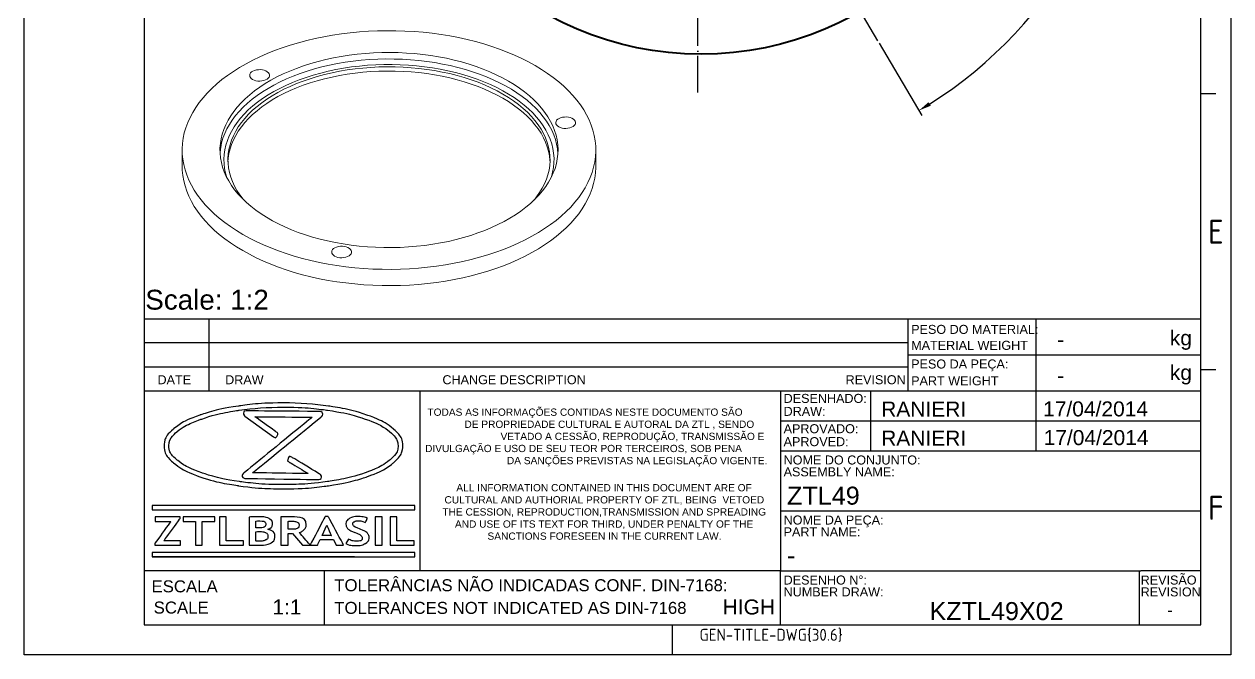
# Model space of a CAD drawing. Header units: millimetres. Extents: x 4337 to 4534, y 1258 to 1534.
# Drawn here: x 4336.6 to 4533.9, y 1258.1 to 1361.2 of the extents above; entities that cross this region are included whole.
import ezdxf
from ezdxf.enums import TextEntityAlignment as Align

# ---------------------------------------------------------------- set-up
doc = ezdxf.new("R2010")
doc.units = ezdxf.units.MM
doc.linetypes.add('ACAD_ISO02W100', pattern=[15, 12, -3])
doc.linetypes.add('ACAD_ISO04W100', pattern=[30, 24, -3, 0, -3])
for name, color, linetype, lineweight in [('AM_0', 7, 'Continuous', 40), ('AM_4', 1, 'ACAD_ISO04W100', 25), ('AM_5', 5, 'Continuous', 25), ('AM_8', 40, 'ACAD_ISO02W100', 35)]:
    doc.layers.add(name, color=color, linetype=linetype, lineweight=lineweight)
doc.layers.add('Camada 1', color=7, linetype='Continuous')
doc.styles.add('ACISOTS', font='isocp.shx', dxfattribs={"height": 1})
doc.styles.get("Standard").update_dxf_attribs({"font": 'arial.ttf'})
doc.dimstyles.new('ISO-25', dxfattribs={"dimscale": 0.75, "dimtxt": 3.5, "dimasz": 2.75, "dimexe": 1.25, "dimexo": 0.625, "dimtad": 1, "dimtxsty": 'Standard', "dimcen": 2.5, "dimadec": 0, "dimazin": 0, "dimtfac": 1, "dimtmove": 0, "dimatfit": 3, "dimfxl": 1, "dimarcsym": 0})

# ---------------------------------------------------------------- blocks, each defined once
blk = doc.blocks.new('*D26')
at = {"layer": 'AM_5', "color": 0, "lineweight": -2, "ltscale": 0.25, "transparency": 16777216}
for p, q in [((4476.38, 1458.51), (4483.35, 1470.31)), ((4476.38, 1358.11), (4483.35, 1346.3))]:
    blk.add_line(p, q, dxfattribs=at)
blk.add_arc((4446.72, 1408.31), 71.08, 302.2316, 57.7684, dxfattribs=at)
at = {"layer": 'AM_5', "color": 0, "ltscale": 0.25, "transparency": 16777216}
for points in [[(4484.45, 1468.14), (4484.81, 1468.72), (4482.87, 1469.5)], [(4484.81, 1347.89), (4484.45, 1348.48), (4482.87, 1347.11)]]:
    blk.add_solid(points, dxfattribs=at)
at = {"layer": 'Defpoints', "color": 0, "ltscale": 0.25, "transparency": 16777216}
for p in [(4476.14, 1458.1), (4464.37, 1438.19), (4513.59, 1384.22), (4464.37, 1378.43), (4476.14, 1358.51)]:
    blk.add_point(p, dxfattribs=at)
at = {"layer": 'AM_5', "color": 0, "ltscale": 0.25, "transparency": 16777216, "insert": (4515.99, 1408.31), "char_height": 2.625, "attachment_point": 5, "rotation": 90}
blk.add_mtext('120%%D', dxfattribs=at)

msp = doc.modelspace()

# ---------------------------------------------------------------- linework, layer by layer
at = {"color": 135, "lineweight": 25}
for p, q in [((4336.627, 1258.121), (4336.627, 1533.846)), ((4533.853, 1533.846), (4533.853, 1258.121)), ((4531.4, 1349.866), (4528.947, 1349.866)), ((4531.4, 1304.729), (4528.947, 1304.729)), ((4442.599, 1258.121), (4442.599, 1263.027)), ((4533.853, 1258.121), (4336.627, 1258.121))]:
    msp.add_line(p, q, dxfattribs=at)
for p, q in [((4356.251, 1528.94), (4356.251, 1263.027)), ((4528.947, 1263.027), (4528.947, 1528.94)), ((4356.251, 1313.07), (4528.947, 1313.07)), ((4356.251, 1313.07), (4356.251, 1263.027)), ((4356.251, 1313.07), (4481.11, 1313.07)), ((4366.852, 1301.295), (4366.852, 1313.07)), ((4481.11, 1301.295), (4481.11, 1313.07)), ((4501.963, 1313.07), (4501.963, 1307.182)), ((4528.947, 1263.027), (4528.947, 1313.07)), ((4481.11, 1309.145), (4356.251, 1309.145)), ((4481.11, 1307.182), (4528.947, 1307.182)), ((4501.963, 1307.182), (4501.963, 1301.295)), ((4356.251, 1305.22), (4481.11, 1305.22)), ((4356.251, 1301.295), (4460.261, 1301.295)), ((4401.322, 1301.295), (4401.322, 1271.858)), ((4460.261, 1301.295), (4460.261, 1282.652)), ((4460.261, 1301.295), (4528.947, 1301.295)), ((4474.98, 1301.295), (4474.98, 1291.483)), ((4501.963, 1301.295), (4501.963, 1291.483)), ((4460.261, 1296.389), (4528.947, 1296.389)), ((4460.261, 1291.483), (4528.947, 1291.483)), ((4460.261, 1282.652), (4460.261, 1271.858)), ((4460.261, 1281.67), (4528.947, 1281.67)), ((4460.261, 1271.858), (4356.251, 1271.858)), ((4385.688, 1271.858), (4385.688, 1263.027)), ((4460.261, 1263.027), (4460.261, 1271.858)), ((4460.261, 1271.858), (4519.135, 1271.858)), ((4518.893, 1271.858), (4518.893, 1263.027)), ((4528.947, 1271.858), (4519.135, 1271.858)), ((4356.251, 1263.027), (4528.947, 1263.027)), ((4356.251, 1263.027), (4528.947, 1263.027))]:
    msp.add_line(p, q)
at = {"color": 7, "linetype": 'Continuous', "lineweight": 15}
for p, q in [((4362.457, 1340.653), (4362.457, 1337.999)), ((4423.818, 1340.68), (4423.867, 1340.122)), ((4430.057, 1337.999), (4430.057, 1340.653))]:
    msp.add_line(p, q, dxfattribs=at)
at = {"color": 7, "linetype": 'Continuous', "lineweight": 15, "flags": 128}
for points in [[(4420.158, 1354.45), (4421.191, 1353.826), (4422.176, 1353.176), (4423.111, 1352.502), (4423.992, 1351.805), (4424.82, 1351.086), (4425.591, 1350.346), (4426.305, 1349.588), (4426.961, 1348.812), (4427.556, 1348.02), (4428.09, 1347.213), (4428.561, 1346.394), (4428.969, 1345.564), (4429.314, 1344.723), (4429.593, 1343.875), (4429.808, 1343.021), (4429.956, 1342.162), (4430.039, 1341.3), (4430.055, 1340.437), (4430.006, 1339.574), (4429.89, 1338.713), (4429.709, 1337.856), (4429.462, 1337.005), (4429.15, 1336.16), (4428.773, 1335.325), (4428.333, 1334.5), (4427.83, 1333.687), (4427.266, 1332.887), (4426.64, 1332.103), (4425.956, 1331.336), (4425.213, 1330.587), (4424.413, 1329.857), (4423.558, 1329.149), (4422.65, 1328.463), (4421.69, 1327.801), (4420.681, 1327.164), (4419.623, 1326.553), (4418.52, 1325.971), (4417.373, 1325.416), (4416.185, 1324.892), (4414.958, 1324.399), (4413.694, 1323.937), (4412.396, 1323.508), (4411.067, 1323.113), (4409.708, 1322.752), (4408.324, 1322.426), (4406.915, 1322.136), (4405.486, 1321.882), (4404.039, 1321.664), (4402.576, 1321.484), (4401.101, 1321.342), (4399.617, 1321.237), (4398.126, 1321.17), (4396.631, 1321.141), (4395.136, 1321.151), (4393.643, 1321.199), (4392.155, 1321.285), (4390.675, 1321.408), (4389.206, 1321.57), (4387.75, 1321.768), (4386.312, 1322.004), (4384.893, 1322.276), (4383.496, 1322.584), (4382.124, 1322.928), (4380.779, 1323.306), (4379.466, 1323.719), (4378.184, 1324.164), (4376.939, 1324.642), (4375.731, 1325.151), (4374.563, 1325.69), (4373.438, 1326.258), (4372.357, 1326.855), (4371.323, 1327.479), (4370.338, 1328.129), (4369.404, 1328.803), (4368.523, 1329.5), (4367.695, 1330.219), (4366.924, 1330.959), (4366.21, 1331.717), (4365.554, 1332.493), (4364.959, 1333.285), (4364.425, 1334.092), (4363.954, 1334.911), (4363.546, 1335.742), (4363.201, 1336.582), (4362.922, 1337.43), (4362.707, 1338.284), (4362.559, 1339.143), (4362.476, 1340.005), (4362.46, 1340.868), (4362.509, 1341.731), (4362.625, 1342.592), (4362.806, 1343.449), (4363.053, 1344.3), (4363.365, 1345.145), (4363.742, 1345.98), (4364.182, 1346.805), (4364.685, 1347.618), (4365.249, 1348.418), (4365.875, 1349.202), (4366.559, 1349.969), (4367.302, 1350.719), (4368.102, 1351.448), (4368.957, 1352.157), (4369.865, 1352.842), (4370.825, 1353.504), (4371.834, 1354.141), (4372.892, 1354.752), (4373.995, 1355.335), (4375.142, 1355.889), (4376.33, 1356.413), (4377.557, 1356.906), (4378.821, 1357.368), (4380.119, 1357.797), (4381.448, 1358.192), (4382.806, 1358.553), (4384.191, 1358.879), (4385.6, 1359.169), (4387.029, 1359.423), (4388.476, 1359.641), (4389.939, 1359.821), (4391.414, 1359.963), (4392.898, 1360.068), (4394.389, 1360.135), (4395.884, 1360.164), (4397.379, 1360.154), (4398.872, 1360.106), (4400.36, 1360.021), (4401.84, 1359.897), (4403.309, 1359.735), (4404.765, 1359.537), (4406.203, 1359.301), (4407.622, 1359.029), (4409.019, 1358.721), (4410.391, 1358.377), (4411.735, 1357.999), (4413.049, 1357.587), (4414.331, 1357.141), (4415.576, 1356.664), (4416.784, 1356.155), (4417.952, 1355.615), (4419.077, 1355.047), (4420.158, 1354.45)], [(4415.791, 1351.929), (4416.719, 1351.367), (4417.599, 1350.779), (4418.427, 1350.167), (4419.203, 1349.533), (4419.925, 1348.877), (4420.591, 1348.202), (4421.199, 1347.509), (4421.747, 1346.8), (4422.236, 1346.077), (4422.662, 1345.34), (4423.026, 1344.592), (4423.327, 1343.835), (4423.563, 1343.071), (4423.735, 1342.3), (4423.841, 1341.526), (4423.882, 1340.75), (4423.857, 1339.973), (4423.767, 1339.198), (4423.612, 1338.427), (4423.392, 1337.66), (4423.107, 1336.901), (4422.759, 1336.151), (4422.348, 1335.412), (4421.875, 1334.684), (4421.341, 1333.972), (4420.748, 1333.274), (4420.097, 1332.595), (4419.389, 1331.934), (4418.626, 1331.295), (4417.811, 1330.677), (4416.944, 1330.083), (4416.028, 1329.514), (4415.065, 1328.972), (4414.057, 1328.457), (4413.008, 1327.971), (4411.918, 1327.515), (4410.792, 1327.091), (4409.631, 1326.698), (4408.438, 1326.339), (4407.216, 1326.014), (4405.969, 1325.723), (4404.698, 1325.468), (4403.407, 1325.248), (4402.1, 1325.066), (4400.778, 1324.92), (4399.446, 1324.812), (4398.106, 1324.741), (4396.762, 1324.708), (4395.417, 1324.712), (4394.073, 1324.755), (4392.735, 1324.835), (4391.405, 1324.953), (4390.087, 1325.108), (4388.783, 1325.3), (4387.497, 1325.528), (4386.232, 1325.792), (4384.991, 1326.092), (4383.776, 1326.426), (4382.591, 1326.793), (4381.438, 1327.194), (4380.321, 1327.626), (4379.241, 1328.09), (4378.202, 1328.583), (4377.205, 1329.105), (4376.254, 1329.654), (4375.35, 1330.229), (4374.496, 1330.829), (4373.693, 1331.452), (4372.944, 1332.098), (4372.25, 1332.763), (4371.613, 1333.447), (4371.034, 1334.148), (4370.516, 1334.865), (4370.058, 1335.595), (4369.663, 1336.338), (4369.33, 1337.09), (4369.062, 1337.851), (4368.858, 1338.619), (4368.719, 1339.392), (4368.645, 1340.167), (4368.637, 1340.944), (4368.694, 1341.72), (4368.817, 1342.493), (4369.005, 1343.262), (4369.257, 1344.025), (4369.574, 1344.78), (4369.954, 1345.525), (4370.396, 1346.259), (4370.899, 1346.979), (4371.463, 1347.684), (4372.085, 1348.373), (4372.765, 1349.043), (4373.5, 1349.693), (4374.29, 1350.322), (4375.132, 1350.928), (4376.023, 1351.51), (4376.963, 1352.066), (4377.948, 1352.594), (4378.977, 1353.095), (4380.047, 1353.566), (4381.155, 1354.006), (4382.3, 1354.415), (4383.477, 1354.791), (4384.684, 1355.133), (4385.919, 1355.441), (4387.179, 1355.714), (4388.46, 1355.952), (4389.759, 1356.153), (4391.074, 1356.317), (4392.402, 1356.444), (4393.738, 1356.534), (4395.08, 1356.586), (4396.426, 1356.6), (4397.77, 1356.576), (4399.112, 1356.515), (4400.446, 1356.416), (4401.77, 1356.279), (4403.082, 1356.106), (4404.377, 1355.896), (4405.653, 1355.649), (4406.907, 1355.368), (4408.135, 1355.051), (4409.335, 1354.7), (4410.505, 1354.316), (4411.64, 1353.899), (4412.739, 1353.451), (4413.799, 1352.972), (4414.817, 1352.465), (4415.791, 1351.929)], [(4372.498, 1332.517), (4372.399, 1332.638), (4371.874, 1333.332), (4371.41, 1334.041), (4371.007, 1334.762), (4370.667, 1335.494), (4370.391, 1336.235), (4370.18, 1336.983), (4370.033, 1337.736), (4369.951, 1338.492), (4369.934, 1339.25), (4369.984, 1340.007), (4370.098, 1340.762), (4370.277, 1341.512), (4370.521, 1342.257), (4370.829, 1342.994), (4371.201, 1343.72), (4371.634, 1344.436), (4372.129, 1345.137), (4372.684, 1345.824), (4373.297, 1346.494), (4373.967, 1347.146), (4374.693, 1347.777), (4375.473, 1348.387), (4376.304, 1348.973), (4377.185, 1349.535), (4378.113, 1350.071), (4379.086, 1350.579), (4380.102, 1351.059), (4381.158, 1351.509), (4382.252, 1351.928), (4383.38, 1352.315), (4384.541, 1352.669), (4385.73, 1352.989), (4386.946, 1353.275), (4388.185, 1353.525), (4389.444, 1353.74), (4390.72, 1353.917), (4392.01, 1354.058), (4393.31, 1354.162), (4394.618, 1354.228), (4395.929, 1354.256), (4397.242, 1354.247), (4398.552, 1354.2), (4399.856, 1354.115), (4401.152, 1353.992), (4402.435, 1353.833), (4403.703, 1353.637), (4404.952, 1353.405), (4406.18, 1353.137), (4407.383, 1352.834), (4408.558, 1352.496), (4409.703, 1352.126), (4410.815, 1351.722), (4411.89, 1351.288), (4412.926, 1350.823), (4413.921, 1350.329), (4414.872, 1349.806)], [(4369.939, 1338.715), (4369.984, 1339.317), (4370.098, 1340.072), (4370.277, 1340.822), (4370.521, 1341.567), (4370.829, 1342.304), (4371.201, 1343.03), (4371.634, 1343.746), (4372.129, 1344.448), (4372.684, 1345.134), (4373.297, 1345.804), (4373.967, 1346.456), (4374.693, 1347.087), (4375.473, 1347.697), (4376.304, 1348.283), (4377.185, 1348.845), (4378.113, 1349.381), (4379.086, 1349.889), (4380.102, 1350.369), (4381.158, 1350.819), (4382.252, 1351.238), (4383.38, 1351.625), (4384.541, 1351.979), (4385.73, 1352.299), (4386.946, 1352.585), (4388.185, 1352.835), (4389.444, 1353.05), (4390.72, 1353.227), (4392.01, 1353.368), (4393.31, 1353.472), (4394.618, 1353.538), (4395.929, 1353.566), (4397.242, 1353.557), (4398.552, 1353.51), (4399.856, 1353.425), (4401.152, 1353.302), (4402.435, 1353.143), (4403.703, 1352.947), (4404.952, 1352.715), (4406.18, 1352.447), (4407.383, 1352.144), (4408.558, 1351.806), (4409.703, 1351.436), (4410.815, 1351.033), (4411.89, 1350.598), (4412.926, 1350.133), (4413.921, 1349.639), (4414.872, 1349.116)], [(4373.966, 1352.195), (4374.221, 1352.075), (4374.512, 1351.987), (4374.828, 1351.934), (4375.156, 1351.92), (4375.482, 1351.944), (4375.793, 1352.005), (4376.077, 1352.102), (4376.321, 1352.229), (4376.515, 1352.382), (4376.653, 1352.554), (4376.727, 1352.739), (4376.735, 1352.929), (4376.677, 1353.116), (4376.555, 1353.292), (4376.374, 1353.451), (4376.142, 1353.585), (4375.867, 1353.689), (4375.562, 1353.76), (4375.238, 1353.793), (4374.91, 1353.788), (4374.589, 1353.746), (4374.291, 1353.666), (4374.026, 1353.554), (4373.805, 1353.413), (4373.638, 1353.25), (4373.532, 1353.07), (4373.49, 1352.882), (4373.515, 1352.692), (4373.606, 1352.51), (4373.758, 1352.342), (4373.966, 1352.195)], [(4414.872, 1349.806), (4415.777, 1349.257), (4416.633, 1348.683), (4417.438, 1348.085), (4418.191, 1347.464), (4418.89, 1346.822), (4419.532, 1346.161), (4420.116, 1345.483), (4420.641, 1344.788), (4421.105, 1344.08), (4421.508, 1343.358), (4421.847, 1342.626), (4422.124, 1341.886), (4422.335, 1341.138), (4422.482, 1340.385), (4422.564, 1339.629), (4422.58, 1338.871), (4422.531, 1338.114), (4422.417, 1337.359), (4422.237, 1336.608), (4421.993, 1335.864), (4421.685, 1335.127), (4421.314, 1334.4), (4420.881, 1333.685), (4420.386, 1332.983), (4420.017, 1332.517)], [(4414.872, 1349.116), (4415.777, 1348.567), (4416.633, 1347.993), (4417.438, 1347.395), (4418.191, 1346.774), (4418.89, 1346.132), (4419.532, 1345.471), (4420.116, 1344.793), (4420.641, 1344.098), (4421.105, 1343.39), (4421.508, 1342.668), (4421.847, 1341.936), (4422.124, 1341.196), (4422.335, 1340.448), (4422.482, 1339.695), (4422.564, 1338.939), (4422.576, 1338.715)], [(4423.99, 1344.457), (4424.244, 1344.337), (4424.536, 1344.249), (4424.852, 1344.197), (4425.18, 1344.182), (4425.506, 1344.206), (4425.817, 1344.268), (4426.1, 1344.364), (4426.344, 1344.491), (4426.539, 1344.644), (4426.676, 1344.817), (4426.751, 1345.001), (4426.759, 1345.191), (4426.701, 1345.378), (4426.579, 1345.554), (4426.398, 1345.713), (4426.166, 1345.847), (4425.891, 1345.951), (4425.586, 1346.022), (4425.262, 1346.055), (4424.933, 1346.051), (4424.613, 1346.008), (4424.314, 1345.928), (4424.049, 1345.816), (4423.829, 1345.675), (4423.662, 1345.512), (4423.556, 1345.332), (4423.514, 1345.144), (4423.539, 1344.955), (4423.63, 1344.772), (4423.782, 1344.604), (4423.99, 1344.457)], [(4368.648, 1340.122), (4368.658, 1340.271), (4368.701, 1340.718)], [(4430.057, 1337.999), (4430.055, 1337.783), (4430.006, 1336.92), (4429.89, 1336.059), (4429.709, 1335.202), (4429.462, 1334.351), (4429.15, 1333.507), (4428.773, 1332.671), (4428.333, 1331.846), (4427.83, 1331.033), (4427.266, 1330.234), (4426.64, 1329.449), (4425.956, 1328.682), (4425.213, 1327.933), (4424.413, 1327.203), (4423.558, 1326.495), (4422.65, 1325.809), (4421.69, 1325.147), (4420.681, 1324.51), (4419.623, 1323.9), (4418.52, 1323.317), (4417.373, 1322.763), (4416.185, 1322.238), (4414.958, 1321.745), (4413.694, 1321.283), (4412.396, 1320.854), (4411.067, 1320.459), (4409.708, 1320.098), (4408.324, 1319.772), (4406.915, 1319.482), (4405.486, 1319.228), (4404.039, 1319.011), (4402.576, 1318.83), (4401.101, 1318.688), (4399.617, 1318.583), (4398.126, 1318.516), (4396.631, 1318.488), (4395.136, 1318.497), (4393.643, 1318.545), (4392.155, 1318.631), (4390.675, 1318.754), (4389.206, 1318.916), (4387.75, 1319.115), (4386.312, 1319.35), (4384.893, 1319.623), (4383.496, 1319.931), (4382.124, 1320.274), (4380.779, 1320.653), (4379.466, 1321.065), (4378.184, 1321.51), (4376.939, 1321.988), (4375.731, 1322.497), (4374.563, 1323.036), (4373.438, 1323.605), (4372.357, 1324.202), (4371.323, 1324.825), (4370.338, 1325.475), (4369.404, 1326.149), (4368.523, 1326.846), (4367.695, 1327.565), (4366.924, 1328.305), (4366.21, 1329.064), (4365.554, 1329.84), (4364.959, 1330.632), (4364.425, 1331.438), (4363.954, 1332.257), (4363.546, 1333.088), (4363.201, 1333.928), (4362.922, 1334.776), (4362.707, 1335.63), (4362.559, 1336.489), (4362.476, 1337.351), (4362.457, 1337.999)], [(4387.37, 1323.316), (4387.625, 1323.197), (4387.916, 1323.109), (4388.232, 1323.056), (4388.56, 1323.042), (4388.886, 1323.066), (4389.197, 1323.127), (4389.481, 1323.224), (4389.725, 1323.351), (4389.919, 1323.504), (4390.056, 1323.676), (4390.131, 1323.861), (4390.139, 1324.051), (4390.081, 1324.238), (4389.959, 1324.414), (4389.778, 1324.573), (4389.546, 1324.707), (4389.271, 1324.811), (4388.966, 1324.882), (4388.642, 1324.915), (4388.313, 1324.91), (4387.993, 1324.867), (4387.694, 1324.788), (4387.429, 1324.676), (4387.209, 1324.535), (4387.042, 1324.371), (4386.936, 1324.192), (4386.894, 1324.004), (4386.919, 1323.814), (4387.01, 1323.632), (4387.162, 1323.464), (4387.37, 1323.316)]]:
    msp.add_lwpolyline(points, dxfattribs=at)
at = {"color": 8, "linetype": 'Continuous', "lineweight": 15, "flags": 128}
for points in [[(4368.701, 1340.718), (4368.748, 1341.045), (4368.903, 1341.817), (4369.123, 1342.583), (4369.408, 1343.342), (4369.756, 1344.092), (4370.167, 1344.832), (4370.64, 1345.559), (4371.174, 1346.272), (4371.767, 1346.969), (4372.418, 1347.649), (4373.126, 1348.309), (4373.889, 1348.949), (4374.704, 1349.567), (4375.571, 1350.161), (4376.487, 1350.73), (4377.45, 1351.272), (4378.458, 1351.787), (4379.507, 1352.273), (4380.597, 1352.728), (4381.723, 1353.153), (4382.884, 1353.545), (4384.077, 1353.905), (4385.299, 1354.23), (4386.546, 1354.521), (4387.817, 1354.776), (4389.108, 1354.995), (4390.415, 1355.178), (4391.737, 1355.324), (4393.069, 1355.432), (4394.409, 1355.503), (4395.753, 1355.536), (4397.098, 1355.531), (4398.442, 1355.489), (4399.78, 1355.408), (4401.11, 1355.291), (4402.428, 1355.136), (4403.732, 1354.944), (4405.018, 1354.716), (4406.283, 1354.451), (4407.524, 1354.152), (4408.739, 1353.818), (4409.924, 1353.45), (4411.077, 1353.05), (4412.194, 1352.617), (4413.274, 1352.154), (4414.313, 1351.661), (4415.31, 1351.139), (4416.261, 1350.59), (4417.165, 1350.014), (4418.019, 1349.414), (4418.822, 1348.791), (4419.571, 1348.146), (4420.265, 1347.481), (4420.902, 1346.796), (4421.48, 1346.095), (4421.999, 1345.379), (4422.457, 1344.648), (4422.852, 1343.906), (4423.184, 1343.153), (4423.453, 1342.392), (4423.657, 1341.624), (4423.796, 1340.852), (4423.818, 1340.68)], [(4422.755, 1336.142), (4422.8, 1336.282), (4423.005, 1337.044), (4423.145, 1337.81), (4423.22, 1338.579), (4423.228, 1339.349), (4423.17, 1340.119), (4423.046, 1340.886), (4422.857, 1341.648), (4422.603, 1342.405), (4422.284, 1343.153), (4421.902, 1343.891), (4421.457, 1344.617), (4420.95, 1345.33), (4420.383, 1346.027), (4419.756, 1346.707), (4419.072, 1347.369), (4418.333, 1348.01), (4417.539, 1348.629), (4416.693, 1349.225), (4415.798, 1349.796), (4414.854, 1350.341), (4413.865, 1350.858), (4412.833, 1351.346), (4411.76, 1351.804), (4410.649, 1352.231), (4409.503, 1352.626), (4408.325, 1352.987), (4407.117, 1353.315), (4405.883, 1353.608), (4404.625, 1353.865), (4403.346, 1354.085), (4402.051, 1354.269), (4400.741, 1354.416), (4399.42, 1354.525), (4398.091, 1354.597), (4396.758, 1354.63), (4395.423, 1354.625), (4394.091, 1354.582), (4392.764, 1354.502), (4391.446, 1354.383), (4390.139, 1354.227), (4388.847, 1354.034), (4387.573, 1353.804), (4386.321, 1353.538), (4385.093, 1353.236), (4383.892, 1352.9), (4382.722, 1352.53), (4381.584, 1352.127), (4380.483, 1351.692), (4379.42, 1351.227), (4378.399, 1350.731), (4377.421, 1350.207), (4376.489, 1349.656), (4375.605, 1349.078), (4374.772, 1348.476), (4373.992, 1347.851), (4373.266, 1347.205), (4372.597, 1346.539), (4371.985, 1345.854), (4371.433, 1345.153), (4370.941, 1344.437), (4370.512, 1343.707), (4370.145, 1342.967), (4369.842, 1342.216), (4369.604, 1341.458), (4369.431, 1340.694), (4369.324, 1339.927), (4369.283, 1339.157), (4369.308, 1338.386), (4369.398, 1337.618), (4369.555, 1336.853), (4369.76, 1336.142)]]:
    msp.add_lwpolyline(points, dxfattribs=at)
at = {"layer": 'AM_0', "linetype": 'ByBlock'}
msp.add_circle((4447.255, 1408.307), 52, dxfattribs=at)
at = {"layer": 'AM_4', "ltscale": 0.25}
for p, q in [((4446.724, 1350.064), (4446.724, 1502.285)), ((4476.137, 1358.511), (4464.372, 1378.429))]:
    msp.add_line(p, q, dxfattribs=at)
at = {"layer": 'AM_8', "color": 0, "linetype": 'Continuous'}
msp.add_line((4357.551, 1274.154), (4390.623, 1274.154), dxfattribs=at)
at = {"layer": 'Camada 1'}
for points, knots in [([(4379.008, 1299.307), (4381.612, 1299.307), (4384.101, 1299.125), (4386.375, 1298.795), (4386.375, 1298.795), (4388.738, 1298.452), (4390.869, 1297.949), (4392.657, 1297.325), (4392.657, 1297.325), (4394.492, 1296.684), (4395.973, 1295.911), (4396.985, 1295.046), (4396.985, 1295.046), (4397.97, 1294.204), (4398.515, 1293.273), (4398.515, 1292.288), (4398.515, 1292.288), (4398.515, 1291.303), (4397.97, 1290.371), (4396.985, 1289.529), (4396.985, 1289.529), (4395.973, 1288.664), (4394.492, 1287.891), (4392.657, 1287.251), (4392.657, 1287.251), (4390.869, 1286.627), (4388.738, 1286.123), (4386.375, 1285.78), (4386.375, 1285.78), (4384.101, 1285.45), (4381.612, 1285.268), (4379.008, 1285.268), (4379.008, 1285.268), (4376.403, 1285.268), (4373.914, 1285.45), (4371.64, 1285.78), (4371.64, 1285.78), (4369.277, 1286.123), (4367.146, 1286.627), (4365.358, 1287.251), (4365.358, 1287.251), (4363.523, 1287.891), (4362.043, 1288.664), (4361.03, 1289.529), (4361.03, 1289.529), (4360.045, 1290.371), (4359.5, 1291.303), (4359.5, 1292.288), (4359.5, 1292.288), (4359.5, 1293.273), (4360.045, 1294.204), (4361.03, 1295.046), (4361.03, 1295.046), (4362.043, 1295.911), (4363.523, 1296.684), (4365.358, 1297.325), (4365.358, 1297.325), (4367.146, 1297.949), (4369.277, 1298.452), (4371.64, 1298.795), (4371.64, 1298.795), (4373.914, 1299.125), (4376.403, 1299.307), (4379.008, 1299.307)], [0, 0, 0, 0, 0.0588235, 0.0588235, 0.0588235, 0.0882353, 0.1176471, 0.1176471, 0.1176471, 0.1470588, 0.1764706, 0.1764706, 0.1764706, 0.2058824, 0.2352941, 0.2352941, 0.2352941, 0.2647059, 0.2941176, 0.2941176, 0.2941176, 0.3235294, 0.3529412, 0.3529412, 0.3529412, 0.3823529, 0.4117647, 0.4117647, 0.4117647, 0.4411765, 0.4705882, 0.4705882, 0.4705882, 0.5, 0.5294118, 0.5294118, 0.5294118, 0.5588235, 0.5882353, 0.5882353, 0.5882353, 0.6176471, 0.6470588, 0.6470588, 0.6470588, 0.6764706, 0.7058824, 0.7058824, 0.7058824, 0.7352941, 0.7647059, 0.7647059, 0.7647059, 0.7941176, 0.8235294, 0.8235294, 0.8235294, 0.8529412, 0.8823529, 0.8823529, 0.8823529, 0.9411765, 1, 1, 1, 1]), ([(4379.008, 1298.615), (4376.449, 1298.615), (4374.007, 1298.437), (4371.781, 1298.114), (4371.781, 1298.114), (4369.467, 1297.779), (4367.385, 1297.289), (4365.643, 1296.681), (4365.643, 1296.681), (4363.948, 1296.089), (4362.582, 1295.391), (4361.652, 1294.623), (4361.652, 1294.623), (4360.769, 1293.894), (4360.281, 1293.105), (4360.281, 1292.288), (4360.281, 1292.288), (4360.281, 1291.471), (4360.769, 1290.681), (4361.652, 1289.953), (4361.652, 1289.953), (4362.582, 1289.185), (4363.948, 1288.486), (4365.643, 1287.894), (4365.643, 1287.894), (4367.385, 1287.286), (4369.467, 1286.796), (4371.781, 1286.461), (4371.781, 1286.461), (4374.007, 1286.138), (4376.449, 1285.96), (4379.008, 1285.96), (4379.008, 1285.96), (4381.567, 1285.96), (4384.008, 1286.138), (4386.235, 1286.461), (4386.235, 1286.461), (4388.548, 1286.796), (4390.63, 1287.286), (4392.372, 1287.894), (4392.372, 1287.894), (4394.067, 1288.486), (4395.433, 1289.185), (4396.363, 1289.953), (4396.363, 1289.953), (4397.246, 1290.681), (4397.734, 1291.471), (4397.734, 1292.288), (4397.734, 1292.288), (4397.734, 1293.105), (4397.246, 1293.894), (4396.363, 1294.623), (4396.363, 1294.623), (4395.433, 1295.391), (4394.067, 1296.089), (4392.372, 1296.681), (4392.372, 1296.681), (4390.63, 1297.289), (4388.548, 1297.779), (4386.234, 1298.114), (4386.234, 1298.114), (4384.008, 1298.437), (4381.566, 1298.615), (4379.008, 1298.615)], [0, 0, 0, 0, 0.0588235, 0.0588235, 0.0588235, 0.0882353, 0.1176471, 0.1176471, 0.1176471, 0.1470588, 0.1764706, 0.1764706, 0.1764706, 0.2058824, 0.2352941, 0.2352941, 0.2352941, 0.2647059, 0.2941176, 0.2941176, 0.2941176, 0.3235294, 0.3529412, 0.3529412, 0.3529412, 0.3823529, 0.4117647, 0.4117647, 0.4117647, 0.4411765, 0.4705882, 0.4705882, 0.4705882, 0.5, 0.5294118, 0.5294118, 0.5294118, 0.5588235, 0.5882353, 0.5882353, 0.5882353, 0.6176471, 0.6470588, 0.6470588, 0.6470588, 0.6764706, 0.7058824, 0.7058824, 0.7058824, 0.7352941, 0.7647059, 0.7647059, 0.7647059, 0.7941176, 0.8235294, 0.8235294, 0.8235294, 0.8529412, 0.8823529, 0.8823529, 0.8823529, 0.9411765, 1, 1, 1, 1]), ([(4377.385, 1293.782), (4377.385, 1293.782), (4372.712, 1297.131), (4372.712, 1297.131), (4372.712, 1297.131), (4372.364, 1297.381), (4372.505, 1298.013), (4372.915, 1298.01), (4372.915, 1298.01), (4372.915, 1298.01), (4384.985, 1297.913), (4384.985, 1297.913), (4384.985, 1297.913), (4385.381, 1297.91), (4385.528, 1297.312), (4385.205, 1297.049), (4385.205, 1297.049), (4385.205, 1297.049), (4373.968, 1287.894), (4373.968, 1287.894), (4373.968, 1287.894), (4373.968, 1287.894), (4383.075, 1287.748), (4383.075, 1287.748), (4383.075, 1287.748), (4383.075, 1287.748), (4380.012, 1289.593), (4380.012, 1289.593), (4380.012, 1289.593), (4379.811, 1289.715), (4379.609, 1289.836), (4379.785, 1290.257), (4379.785, 1290.257), (4379.96, 1290.678), (4380.162, 1290.557), (4380.363, 1290.435), (4380.363, 1290.435), (4380.363, 1290.435), (4384.955, 1287.669), (4384.955, 1287.669), (4384.955, 1287.669), (4385.331, 1287.442), (4385.198, 1286.768), (4384.775, 1286.775), (4384.775, 1286.775), (4384.775, 1286.775), (4372.706, 1286.969), (4372.706, 1286.969), (4372.706, 1286.969), (4372.31, 1286.975), (4372.166, 1287.57), (4372.488, 1287.833), (4372.488, 1287.833), (4372.488, 1287.833), (4383.713, 1296.978), (4383.713, 1296.978), (4383.713, 1296.978), (4383.713, 1296.978), (4374.358, 1297.053), (4374.358, 1297.053), (4374.358, 1297.053), (4374.358, 1297.053), (4377.789, 1294.595), (4377.789, 1294.595), (4377.789, 1294.595), (4377.98, 1294.458), (4378.171, 1294.321), (4377.969, 1293.914), (4377.969, 1293.914), (4377.767, 1293.508), (4377.576, 1293.645), (4377.385, 1293.782)], [0, 0, 0, 0, 0.0526316, 0.0526316, 0.0526316, 0.0789474, 0.1052632, 0.1052632, 0.1052632, 0.1315789, 0.1578947, 0.1578947, 0.1578947, 0.1842105, 0.2105263, 0.2105263, 0.2105263, 0.2368421, 0.2631579, 0.2631579, 0.2631579, 0.2894737, 0.3157895, 0.3157895, 0.3157895, 0.3421053, 0.3684211, 0.3684211, 0.3684211, 0.3947368, 0.4210526, 0.4210526, 0.4210526, 0.4473684, 0.4736842, 0.4736842, 0.4736842, 0.5, 0.5263158, 0.5263158, 0.5263158, 0.5526316, 0.5789474, 0.5789474, 0.5789474, 0.6052632, 0.6315789, 0.6315789, 0.6315789, 0.6578947, 0.6842105, 0.6842105, 0.6842105, 0.7105263, 0.7368421, 0.7368421, 0.7368421, 0.7631579, 0.7894737, 0.7894737, 0.7894737, 0.8157895, 0.8421053, 0.8421053, 0.8421053, 0.8684211, 0.8947368, 0.8947368, 0.8947368, 0.9473684, 1, 1, 1, 1]), ([(4357.635, 1282.559), (4357.635, 1282.559), (4400.381, 1282.559), (4400.381, 1282.559), (4400.381, 1282.559), (4400.381, 1282.559), (4400.465, 1282.559), (4400.465, 1282.559), (4400.465, 1282.559), (4400.465, 1282.559), (4400.465, 1282.475), (4400.465, 1282.475), (4400.465, 1282.475), (4400.465, 1282.475), (4400.465, 1281.919), (4400.465, 1281.919), (4400.465, 1281.919), (4400.465, 1281.919), (4400.465, 1281.835), (4400.465, 1281.835), (4400.465, 1281.835), (4400.465, 1281.835), (4400.381, 1281.835), (4400.381, 1281.835), (4400.381, 1281.835), (4400.381, 1281.835), (4357.635, 1281.835), (4357.635, 1281.835), (4357.635, 1281.835), (4357.635, 1281.835), (4357.551, 1281.835), (4357.551, 1281.835), (4357.551, 1281.835), (4357.551, 1281.835), (4357.551, 1281.919), (4357.551, 1281.919), (4357.551, 1281.919), (4357.551, 1281.919), (4357.551, 1282.475), (4357.551, 1282.475), (4357.551, 1282.475), (4357.551, 1282.475), (4357.551, 1282.559), (4357.551, 1282.559), (4357.551, 1282.559), (4357.551, 1282.559), (4357.635, 1282.559), (4357.635, 1282.559)], [0, 0, 0, 0, 0.0769231, 0.0769231, 0.0769231, 0.1153846, 0.1538462, 0.1538462, 0.1538462, 0.1923077, 0.2307692, 0.2307692, 0.2307692, 0.2692308, 0.3076923, 0.3076923, 0.3076923, 0.3461538, 0.3846154, 0.3846154, 0.3846154, 0.4230769, 0.4615385, 0.4615385, 0.4615385, 0.5, 0.5384615, 0.5384615, 0.5384615, 0.5769231, 0.6153846, 0.6153846, 0.6153846, 0.6538462, 0.6923077, 0.6923077, 0.6923077, 0.7307692, 0.7692308, 0.7692308, 0.7692308, 0.8076923, 0.8461538, 0.8461538, 0.8461538, 0.9230769, 1, 1, 1, 1]), ([(4357.976, 1276.053), (4357.976, 1276.053), (4357.976, 1276.317), (4357.976, 1276.317), (4357.976, 1276.317), (4357.976, 1276.317), (4360.591, 1279.934), (4360.591, 1279.934), (4360.591, 1279.934), (4360.591, 1279.934), (4358.02, 1279.934), (4358.02, 1279.934), (4358.02, 1279.934), (4358.02, 1279.934), (4358.02, 1280.661), (4358.02, 1280.661), (4358.02, 1280.661), (4358.02, 1280.661), (4362.107, 1280.661), (4362.107, 1280.661), (4362.107, 1280.661), (4362.107, 1280.661), (4362.107, 1280.396), (4362.107, 1280.396), (4362.107, 1280.396), (4362.107, 1280.396), (4359.484, 1276.78), (4359.484, 1276.78), (4359.484, 1276.78), (4359.484, 1276.78), (4362.201, 1276.78), (4362.201, 1276.78), (4362.201, 1276.78), (4362.201, 1276.78), (4362.201, 1276.053), (4362.201, 1276.053), (4362.201, 1276.053), (4362.201, 1276.053), (4357.976, 1276.053), (4357.976, 1276.053)], [0, 0, 0, 0, 0.0909091, 0.0909091, 0.0909091, 0.1363636, 0.1818182, 0.1818182, 0.1818182, 0.2272727, 0.2727273, 0.2727273, 0.2727273, 0.3181818, 0.3636364, 0.3636364, 0.3636364, 0.4090909, 0.4545455, 0.4545455, 0.4545455, 0.5, 0.5454545, 0.5454545, 0.5454545, 0.5909091, 0.6363636, 0.6363636, 0.6363636, 0.6818182, 0.7272727, 0.7272727, 0.7272727, 0.7727273, 0.8181818, 0.8181818, 0.8181818, 0.9090909, 1, 1, 1, 1]), ([(4365.736, 1279.934), (4365.736, 1279.934), (4365.736, 1276.053), (4365.736, 1276.053), (4365.736, 1276.053), (4365.736, 1276.053), (4364.623, 1276.053), (4364.623, 1276.053), (4364.623, 1276.053), (4364.623, 1276.053), (4364.623, 1279.934), (4364.623, 1279.934), (4364.623, 1279.934), (4364.623, 1279.934), (4362.629, 1279.934), (4362.629, 1279.934), (4362.629, 1279.934), (4362.629, 1279.934), (4362.629, 1280.661), (4362.629, 1280.661), (4362.629, 1280.661), (4362.629, 1280.661), (4367.819, 1280.661), (4367.819, 1280.661), (4367.819, 1280.661), (4367.819, 1280.661), (4367.819, 1279.934), (4367.819, 1279.934), (4367.819, 1279.934), (4367.819, 1279.934), (4365.736, 1279.934), (4365.736, 1279.934)], [0, 0, 0, 0, 0.1111111, 0.1111111, 0.1111111, 0.1666667, 0.2222222, 0.2222222, 0.2222222, 0.2777778, 0.3333333, 0.3333333, 0.3333333, 0.3888889, 0.4444444, 0.4444444, 0.4444444, 0.5, 0.5555556, 0.5555556, 0.5555556, 0.6111111, 0.6666667, 0.6666667, 0.6666667, 0.7222222, 0.7777778, 0.7777778, 0.7777778, 0.8888889, 1, 1, 1, 1]), ([(4368.546, 1276.053), (4368.546, 1276.053), (4368.546, 1280.661), (4368.546, 1280.661), (4368.546, 1280.661), (4368.546, 1280.661), (4369.659, 1280.661), (4369.659, 1280.661), (4369.659, 1280.661), (4369.659, 1280.661), (4369.659, 1276.78), (4369.659, 1276.78), (4369.659, 1276.78), (4369.659, 1276.78), (4372.493, 1276.78), (4372.493, 1276.78), (4372.493, 1276.78), (4372.493, 1276.78), (4372.493, 1276.053), (4372.493, 1276.053), (4372.493, 1276.053), (4372.493, 1276.053), (4368.546, 1276.053), (4368.546, 1276.053)], [0, 0, 0, 0, 0.1428571, 0.1428571, 0.1428571, 0.2142857, 0.2857143, 0.2857143, 0.2857143, 0.3571429, 0.4285714, 0.4285714, 0.4285714, 0.5, 0.5714286, 0.5714286, 0.5714286, 0.6428571, 0.7142857, 0.7142857, 0.7142857, 0.8571429, 1, 1, 1, 1]), ([(4375.308, 1276.053), (4375.308, 1276.053), (4373.39, 1276.053), (4373.39, 1276.053), (4373.39, 1276.053), (4373.39, 1276.053), (4373.39, 1280.657), (4373.39, 1280.657), (4373.39, 1280.657), (4374.236, 1280.686), (4374.828, 1280.701), (4375.166, 1280.701), (4375.166, 1280.701), (4375.818, 1280.701), (4376.326, 1280.599), (4376.693, 1280.394), (4376.693, 1280.394), (4377.06, 1280.19), (4377.242, 1279.898), (4377.242, 1279.52), (4377.242, 1279.52), (4377.242, 1279.155), (4376.979, 1278.866), (4376.455, 1278.654), (4376.455, 1278.654), (4377.234, 1278.455), (4377.624, 1278.044), (4377.624, 1277.421), (4377.624, 1277.421), (4377.624, 1277.002), (4377.407, 1276.67), (4376.978, 1276.423), (4376.978, 1276.423), (4376.547, 1276.177), (4375.99, 1276.053), (4375.308, 1276.053)], [0, 0, 0, 0, 0.1, 0.1, 0.1, 0.15, 0.2, 0.2, 0.2, 0.25, 0.3, 0.3, 0.3, 0.35, 0.4, 0.4, 0.4, 0.45, 0.5, 0.5, 0.5, 0.55, 0.6, 0.6, 0.6, 0.65, 0.7, 0.7, 0.7, 0.75, 0.8, 0.8, 0.8, 0.9, 1, 1, 1, 1]), ([(4374.503, 1280.004), (4374.503, 1280.004), (4374.503, 1278.899), (4374.503, 1278.899), (4374.503, 1278.899), (4374.674, 1278.892), (4374.854, 1278.887), (4375.042, 1278.887), (4375.042, 1278.887), (4375.767, 1278.887), (4376.129, 1279.087), (4376.129, 1279.487), (4376.129, 1279.487), (4376.129, 1279.842), (4375.801, 1280.019), (4375.142, 1280.019), (4375.142, 1280.019), (4374.968, 1280.019), (4374.755, 1280.013), (4374.503, 1280.004)], [0, 0, 0, 0, 0.1666667, 0.1666667, 0.1666667, 0.25, 0.3333333, 0.3333333, 0.3333333, 0.4166667, 0.5, 0.5, 0.5, 0.5833333, 0.6666667, 0.6666667, 0.6666667, 0.8333333, 1, 1, 1, 1]), ([(4382.142, 1276.053), (4382.142, 1276.053), (4380.469, 1277.956), (4380.469, 1277.956), (4380.469, 1277.956), (4380.301, 1277.958), (4380.066, 1277.965), (4379.762, 1277.978), (4379.762, 1277.978), (4379.762, 1277.978), (4379.762, 1276.053), (4379.762, 1276.053), (4379.762, 1276.053), (4379.762, 1276.053), (4378.607, 1276.053), (4378.607, 1276.053), (4378.607, 1276.053), (4378.607, 1276.053), (4378.607, 1280.661), (4378.607, 1280.661), (4378.607, 1280.661), (4378.669, 1280.661), (4378.91, 1280.668), (4379.331, 1280.684), (4379.331, 1280.684), (4379.75, 1280.7), (4380.088, 1280.708), (4380.345, 1280.708), (4380.345, 1280.708), (4381.937, 1280.708), (4382.733, 1280.255), (4382.733, 1279.349), (4382.733, 1279.349), (4382.733, 1279.076), (4382.622, 1278.828), (4382.403, 1278.604), (4382.403, 1278.604), (4382.184, 1278.38), (4381.907, 1278.222), (4381.573, 1278.129), (4381.573, 1278.129), (4381.573, 1278.129), (4383.426, 1276.053), (4383.426, 1276.053), (4383.426, 1276.053), (4383.426, 1276.053), (4382.142, 1276.053), (4382.142, 1276.053)], [0, 0, 0, 0, 0.0769231, 0.0769231, 0.0769231, 0.1153846, 0.1538462, 0.1538462, 0.1538462, 0.1923077, 0.2307692, 0.2307692, 0.2307692, 0.2692308, 0.3076923, 0.3076923, 0.3076923, 0.3461538, 0.3846154, 0.3846154, 0.3846154, 0.4230769, 0.4615385, 0.4615385, 0.4615385, 0.5, 0.5384615, 0.5384615, 0.5384615, 0.5769231, 0.6153846, 0.6153846, 0.6153846, 0.6538462, 0.6923077, 0.6923077, 0.6923077, 0.7307692, 0.7692308, 0.7692308, 0.7692308, 0.8076923, 0.8461538, 0.8461538, 0.8461538, 0.9230769, 1, 1, 1, 1]), ([(4387.62, 1276.053), (4387.62, 1276.053), (4387.162, 1276.987), (4387.162, 1276.987), (4387.162, 1276.987), (4387.162, 1276.987), (4385.014, 1276.987), (4385.014, 1276.987), (4385.014, 1276.987), (4385.014, 1276.987), (4384.577, 1276.053), (4384.577, 1276.053), (4384.577, 1276.053), (4384.577, 1276.053), (4383.341, 1276.053), (4383.341, 1276.053), (4383.341, 1276.053), (4383.341, 1276.053), (4385.84, 1280.724), (4385.84, 1280.724), (4385.84, 1280.724), (4385.84, 1280.724), (4386.328, 1280.724), (4386.328, 1280.724), (4386.328, 1280.724), (4386.328, 1280.724), (4388.848, 1276.053), (4388.848, 1276.053), (4388.848, 1276.053), (4388.848, 1276.053), (4387.62, 1276.053), (4387.62, 1276.053)], [0, 0, 0, 0, 0.1111111, 0.1111111, 0.1111111, 0.1666667, 0.2222222, 0.2222222, 0.2222222, 0.2777778, 0.3333333, 0.3333333, 0.3333333, 0.3888889, 0.4444444, 0.4444444, 0.4444444, 0.5, 0.5555556, 0.5555556, 0.5555556, 0.6111111, 0.6666667, 0.6666667, 0.6666667, 0.7222222, 0.7777778, 0.7777778, 0.7777778, 0.8888889, 1, 1, 1, 1]), ([(4389.212, 1276.308), (4389.212, 1276.308), (4389.624, 1277.041), (4389.624, 1277.041), (4389.624, 1277.041), (4390.062, 1276.815), (4390.494, 1276.702), (4390.919, 1276.702), (4390.919, 1276.702), (4391.574, 1276.702), (4391.9, 1276.869), (4391.9, 1277.204), (4391.9, 1277.204), (4391.9, 1277.362), (4391.822, 1277.511), (4391.669, 1277.654), (4391.669, 1277.654), (4391.516, 1277.797), (4391.197, 1277.957), (4390.716, 1278.134), (4390.716, 1278.134), (4390.236, 1278.311), (4389.912, 1278.457), (4389.745, 1278.571), (4389.745, 1278.571), (4389.578, 1278.686), (4389.45, 1278.821), (4389.359, 1278.979), (4389.359, 1278.979), (4389.27, 1279.135), (4389.225, 1279.309), (4389.225, 1279.5), (4389.225, 1279.5), (4389.225, 1279.857), (4389.403, 1280.152), (4389.758, 1280.387), (4389.758, 1280.387), (4390.113, 1280.622), (4390.569, 1280.739), (4391.126, 1280.739), (4391.126, 1280.739), (4391.85, 1280.739), (4392.382, 1280.639), (4392.722, 1280.44), (4392.722, 1280.44), (4392.722, 1280.44), (4392.383, 1279.736), (4392.383, 1279.736), (4392.383, 1279.736), (4391.993, 1279.941), (4391.58, 1280.044), (4391.147, 1280.044), (4391.147, 1280.044), (4390.89, 1280.044), (4390.692, 1279.994), (4390.55, 1279.895), (4390.55, 1279.895), (4390.408, 1279.795), (4390.338, 1279.666), (4390.338, 1279.507), (4390.338, 1279.507), (4390.338, 1279.243), (4390.735, 1278.968), (4391.532, 1278.682), (4391.532, 1278.682), (4391.951, 1278.532), (4392.253, 1278.392), (4392.439, 1278.266), (4392.439, 1278.266), (4392.624, 1278.139), (4392.766, 1277.991), (4392.862, 1277.822), (4392.862, 1277.822), (4392.96, 1277.654), (4393.008, 1277.465), (4393.008, 1277.258), (4393.008, 1277.258), (4393.008, 1276.884), (4392.808, 1276.577), (4392.407, 1276.337), (4392.407, 1276.337), (4392.006, 1276.095), (4391.469, 1275.975), (4390.795, 1275.975), (4390.795, 1275.975), (4390.211, 1275.975), (4389.684, 1276.086), (4389.212, 1276.308)], [0, 0, 0, 0, 0.0434783, 0.0434783, 0.0434783, 0.0652174, 0.0869565, 0.0869565, 0.0869565, 0.1086957, 0.1304348, 0.1304348, 0.1304348, 0.1521739, 0.173913, 0.173913, 0.173913, 0.1956522, 0.2173913, 0.2173913, 0.2173913, 0.2391304, 0.2608696, 0.2608696, 0.2608696, 0.2826087, 0.3043478, 0.3043478, 0.3043478, 0.326087, 0.3478261, 0.3478261, 0.3478261, 0.3695652, 0.3913043, 0.3913043, 0.3913043, 0.4130435, 0.4347826, 0.4347826, 0.4347826, 0.4565217, 0.4782609, 0.4782609, 0.4782609, 0.5, 0.5217391, 0.5217391, 0.5217391, 0.5434783, 0.5652174, 0.5652174, 0.5652174, 0.5869565, 0.6086957, 0.6086957, 0.6086957, 0.6304348, 0.6521739, 0.6521739, 0.6521739, 0.673913, 0.6956522, 0.6956522, 0.6956522, 0.7173913, 0.7391304, 0.7391304, 0.7391304, 0.7608696, 0.7826087, 0.7826087, 0.7826087, 0.8043478, 0.826087, 0.826087, 0.826087, 0.8478261, 0.8695652, 0.8695652, 0.8695652, 0.8913043, 0.9130435, 0.9130435, 0.9130435, 0.9565217, 1, 1, 1, 1]), ([(4394.013, 1276.053), (4394.013, 1276.053), (4394.013, 1280.661), (4394.013, 1280.661), (4394.013, 1280.661), (4394.013, 1280.661), (4395.127, 1280.661), (4395.127, 1280.661), (4395.127, 1280.661), (4395.127, 1280.661), (4395.127, 1276.053), (4395.127, 1276.053), (4395.127, 1276.053), (4395.127, 1276.053), (4394.013, 1276.053), (4394.013, 1276.053)], [0, 0, 0, 0, 0.2, 0.2, 0.2, 0.3, 0.4, 0.4, 0.4, 0.5, 0.6, 0.6, 0.6, 0.8, 1, 1, 1, 1]), ([(4396.431, 1276.053), (4396.431, 1276.053), (4396.431, 1280.661), (4396.431, 1280.661), (4396.431, 1280.661), (4396.431, 1280.661), (4397.544, 1280.661), (4397.544, 1280.661), (4397.544, 1280.661), (4397.544, 1280.661), (4397.544, 1276.78), (4397.544, 1276.78), (4397.544, 1276.78), (4397.544, 1276.78), (4400.378, 1276.78), (4400.378, 1276.78), (4400.378, 1276.78), (4400.378, 1276.78), (4400.378, 1276.053), (4400.378, 1276.053), (4400.378, 1276.053), (4400.378, 1276.053), (4396.431, 1276.053), (4396.431, 1276.053)], [0, 0, 0, 0, 0.1428571, 0.1428571, 0.1428571, 0.2142857, 0.2857143, 0.2857143, 0.2857143, 0.3571429, 0.4285714, 0.4285714, 0.4285714, 0.5, 0.5714286, 0.5714286, 0.5714286, 0.6428571, 0.7142857, 0.7142857, 0.7142857, 0.8571429, 1, 1, 1, 1]), ([(4374.503, 1278.262), (4374.503, 1278.262), (4374.503, 1276.739), (4374.503, 1276.739), (4374.503, 1276.739), (4374.728, 1276.724), (4374.911, 1276.717), (4375.051, 1276.717), (4375.051, 1276.717), (4375.548, 1276.717), (4375.908, 1276.779), (4376.132, 1276.902), (4376.132, 1276.902), (4376.356, 1277.026), (4376.468, 1277.232), (4376.468, 1277.519), (4376.468, 1277.519), (4376.468, 1277.781), (4376.364, 1277.972), (4376.155, 1278.091), (4376.155, 1278.091), (4375.947, 1278.211), (4375.583, 1278.27), (4375.064, 1278.27), (4375.064, 1278.27), (4374.956, 1278.27), (4374.769, 1278.268), (4374.503, 1278.262)], [0, 0, 0, 0, 0.125, 0.125, 0.125, 0.1875, 0.25, 0.25, 0.25, 0.3125, 0.375, 0.375, 0.375, 0.4375, 0.5, 0.5, 0.5, 0.5625, 0.625, 0.625, 0.625, 0.6875, 0.75, 0.75, 0.75, 0.875, 1, 1, 1, 1]), ([(4379.762, 1279.95), (4379.762, 1279.95), (4379.762, 1278.67), (4379.762, 1278.67), (4379.762, 1278.67), (4379.968, 1278.658), (4380.126, 1278.651), (4380.234, 1278.651), (4380.234, 1278.651), (4380.698, 1278.651), (4381.039, 1278.699), (4381.254, 1278.796), (4381.254, 1278.796), (4381.47, 1278.893), (4381.578, 1279.079), (4381.578, 1279.359), (4381.578, 1279.359), (4381.578, 1279.585), (4381.462, 1279.744), (4381.23, 1279.833), (4381.23, 1279.833), (4380.999, 1279.923), (4380.636, 1279.968), (4380.139, 1279.968), (4380.139, 1279.968), (4380.019, 1279.968), (4379.893, 1279.963), (4379.762, 1279.95)], [0, 0, 0, 0, 0.125, 0.125, 0.125, 0.1875, 0.25, 0.25, 0.25, 0.3125, 0.375, 0.375, 0.375, 0.4375, 0.5, 0.5, 0.5, 0.5625, 0.625, 0.625, 0.625, 0.6875, 0.75, 0.75, 0.75, 0.875, 1, 1, 1, 1]), ([(4386.084, 1279.315), (4386.084, 1279.315), (4385.331, 1277.613), (4385.331, 1277.613), (4385.331, 1277.613), (4385.331, 1277.613), (4386.837, 1277.613), (4386.837, 1277.613), (4386.837, 1277.613), (4386.837, 1277.613), (4386.084, 1279.315), (4386.084, 1279.315)], [0, 0, 0, 0, 0.25, 0.25, 0.25, 0.375, 0.5, 0.5, 0.5, 0.75, 1, 1, 1, 1]), ([(4357.635, 1274.878), (4357.635, 1274.878), (4400.381, 1274.878), (4400.381, 1274.878), (4400.381, 1274.878), (4400.381, 1274.878), (4400.465, 1274.878), (4400.465, 1274.878), (4400.465, 1274.878), (4400.465, 1274.878), (4400.465, 1274.794), (4400.465, 1274.794), (4400.465, 1274.794), (4400.465, 1274.794), (4400.465, 1274.238), (4400.465, 1274.238), (4400.465, 1274.238), (4400.465, 1274.238), (4400.465, 1274.154), (4400.465, 1274.154), (4400.465, 1274.154), (4400.465, 1274.154), (4400.381, 1274.154), (4400.381, 1274.154), (4400.381, 1274.154), (4400.381, 1274.154), (4357.635, 1274.154), (4357.635, 1274.154), (4357.635, 1274.154), (4357.635, 1274.154), (4357.551, 1274.154), (4357.551, 1274.154), (4357.551, 1274.154), (4357.551, 1274.154), (4357.551, 1274.238), (4357.551, 1274.238), (4357.551, 1274.238), (4357.551, 1274.238), (4357.551, 1274.794), (4357.551, 1274.794), (4357.551, 1274.794), (4357.551, 1274.794), (4357.551, 1274.878), (4357.551, 1274.878), (4357.551, 1274.878), (4357.551, 1274.878), (4357.635, 1274.878), (4357.635, 1274.878)], [0, 0, 0, 0, 0.0769231, 0.0769231, 0.0769231, 0.1153846, 0.1538462, 0.1538462, 0.1538462, 0.1923077, 0.2307692, 0.2307692, 0.2307692, 0.2692308, 0.3076923, 0.3076923, 0.3076923, 0.3461538, 0.3846154, 0.3846154, 0.3846154, 0.4230769, 0.4615385, 0.4615385, 0.4615385, 0.5, 0.5384615, 0.5384615, 0.5384615, 0.5769231, 0.6153846, 0.6153846, 0.6153846, 0.6538462, 0.6923077, 0.6923077, 0.6923077, 0.7307692, 0.7692308, 0.7692308, 0.7692308, 0.8076923, 0.8461538, 0.8461538, 0.8461538, 0.9230769, 1, 1, 1, 1])]:
    msp.add_open_spline(points, degree=3, knots=knots, dxfattribs=at)

# ---------------------------------------------------------------- texts
at = {"color": 135, "lineweight": 25, "style": 'ACISOTS'}
for s, p in [('E', (4531.4, 1327.298)), ('F', (4531.4, 1282.161))]:
    msp.add_text(s, height=3.925, dxfattribs=at).set_placement(p, align=Align.MIDDLE)
for s, height, p in [('PESO DO MATERIAL:', 1.47184, (4481.604, 1310.595)), ('kg', 2.4531, (4523.877, 1308.714)), ('MATERIAL WEIGHT', 1.47184, (4481.604, 1307.988)), ('PESO DA PEÇA:', 1.47184, (4481.604, 1304.938)), ('DATE', 1.4718, (4358.425, 1302.364)), ('DRAW', 1.4718, (4369.482, 1302.364)), ('CHANGE DESCRIPTION', 1.47184, (4404.996, 1302.364)), ('REVISION', 1.4718, (4470.884, 1302.364)), ('PART WEIGHT', 1.47184, (4481.604, 1302.192)), ('kg', 2.4531, (4523.877, 1303.054)), ('DESENHADO:', 1.4718, (4460.755, 1299.314)), ('DRAW:', 1.4718, (4460.755, 1297.196)), ('APROVADO:', 1.4718, (4460.755, 1294.357)), ('APROVED:', 1.4718, (4460.755, 1292.24)), ('NOME DO CONJUNTO:', 1.47184, (4460.755, 1289.245)), ('ASSEMBLY NAME:', 1.47184, (4460.755, 1287.307)), ('NOME DA PEÇA:', 1.47184, (4460.755, 1279.432)), ('PART NAME:', 1.4718, (4460.755, 1277.494)), ('ESCALA', 1.9625, (4357.441, 1268.343)), ('TOLERÂNCIAS NÃO INDICADAS CONF. DIN-7168:', 1.96246, (4387.313, 1268.526)), ('DESENHO N%%d:', 1.47184, (4460.755, 1269.62)), ('REVISÃO', 1.4718, (4519.112, 1269.62)), ('NUMBER DRAW:', 1.47184, (4460.755, 1267.682)), ('REVISION', 1.4718, (4519.112, 1267.682)), ('SCALE', 1.9625, (4357.795, 1264.876)), ('TOLERANCES NOT INDICATED AS DIN-7168', 1.96246, (4387.313, 1264.822))]:
    msp.add_text(s, height=height).set_placement(p)
at = {"ltscale": 0.25, "insert": (4356.428, 1317.81), "char_height": 3.25, "attachment_point": 1}
msp.add_mtext_dynamic_manual_height_columns('Scale: 1:2', width=26.74894, gutter_width=12.5, heights=[0], dxfattribs=at)
at = {"linetype": 'Continuous', "char_height": 1.18729, "attachment_point": 1}
for s, width, gutter_width, heights, insert in [('\\pi1.3835;TODAS AS INFORMAÇÕES CONTIDAS NESTE DOCUMENTO SÃO \\P\\pi7.4287;DE PROPRIEDADE CULTURAL E AUTORAL DA ZTL , SENDO \\P\\pi13.334;VETADO A CESSÃO, REPRODUÇÃO, TRANSMISSÃO E \\P\\pi0.99825;DIVULGAÇÃO E USO DE SEU TEOR POR TERCEIROS, SOB PENA \\P\\pi14.37;DA SANÇÕES PREVISTAS NA LEGISLAÇÃO VIGENTE.', 57.54943, 0, [13.028], (4401.157, 1298.395)), ('\\pi2.5421;ALL INFORMATION CONTAINED IN THIS DOCUMENT ARE OF \\P\\pi0.60571;CULTURAL AND AUTHORIAL PROPERTY OF ZTL, BEING  VETOED \\P\\pi0.27001;THE CESSION, REPRODUCTION,TRANSMISSION AND SPREADING \\P\\pi2.3178;AND USE OF ITS TEXT FOR THIRD, UNDER PENALTY OF THE \\P\\pi7.6351;SANCTIONS FORESEEN IN THE CURRENT LAW.', 53.29567, 12.5, [0], (4404.722, 1286.044))]:
    msp.add_mtext_dynamic_manual_height_columns(s, width=width, gutter_width=gutter_width, heights=heights, dxfattribs=dict(at, insert=insert))
for p in [(4505.458, 1309.662), (4505.458, 1303.824)]:
    msp.add_attdef('-', text='', height=2.453).set_placement(p, align=Align.MIDDLE_LEFT)
for tag, p, height in [('RANIERI', (4476.7, 1297.081), 2.453), ('17/04/2014', (4503.17, 1297.109), 2.453), ('RANIERI', (4476.698, 1292.333), 2.453), ('17/04/2014', (4503.248, 1292.415), 2.453), ('ZTL49', (4461.31, 1282.676), 2.944), ('-', (4461.31, 1272.938), 2.944), ('KZTL49X02', (4484.591, 1263.805), 2.944)]:
    msp.add_attdef(tag, p, '', height=height)
for tag, height, p in [('1:1', 2.453, (4379.581, 1265.949)), ('HIGH', 2.453, (4455.069, 1265.949)), ('-', 1.919, (4523.902, 1265.47))]:
    msp.add_attdef(tag, text='', height=height).set_placement(p, align=Align.MIDDLE_CENTER)
at = {"color": 135, "style": 'ACISOTS'}
msp.add_attdef('GEN-TITLE-DWG{30.6}', (4447.018, 1260.423), '', height=1.962, dxfattribs=at)

# ---------------------------------------------------------------- dimensions: what is measured, and where the dimension line sits
at = {"layer": 'AM_5', "ltscale": 0.25}
dim = msp.add_angular_dim_2l(base=(4513.593, 1384.219), line1=((4476.137, 1358.511), (4464.372, 1378.429)), line2=((4464.372, 1438.185), (4476.137, 1458.104)), text='120%%D', dimstyle='ISO-25', dxfattribs=at)
dim.commit()
dim.dimension.update_dxf_attribs({"geometry": '*D26', "text_midpoint": (4515.99, 1408.307)})

doc.saveas('drawing.dxf')
